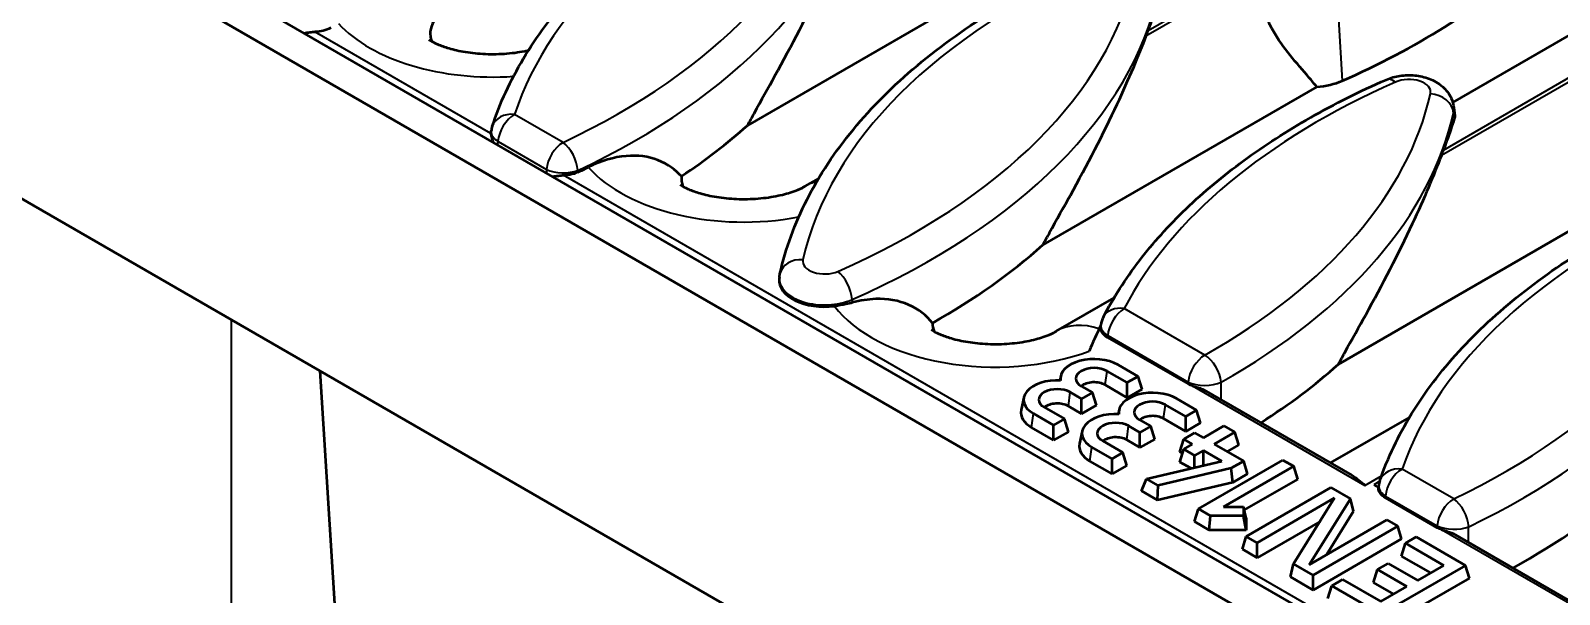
# Model space of a CAD drawing. Header units: millimetres. Extents: x 0 to 1485, y 0 to 1050.
# Drawn here: x 163.25 to 212.15, y 199.36 to 217.39 of the extents above; entities that cross this region are included whole.
import ezdxf

# ---------------------------------------------------------------- set-up
doc = ezdxf.new("R2010")
doc.units = ezdxf.units.MM
doc.header["$LTSCALE"] = 2.5
doc.layers.add('Sichtbar (ISO)', color=7, linetype='Continuous', lineweight=50)
doc.layers.add('Sichtbar schmal (ISO)', color=7, linetype='Continuous', lineweight=35)

msp = doc.modelspace()

# ---------------------------------------------------------------- linework, layer by layer
at = {"layer": 'Sichtbar (ISO)'}
for p, q in [((399.039, 86.231), (43.718, 291.376)), ((42.745, 290.814), (398.067, 85.67)), ((86.586, 256.113), (200.607, 190.283)), ((194.937, 219.419), (186.175, 214.36)), ((208.74, 215.097), (213.461, 217.822)), ((204.387, 215.596), (195.624, 210.537)), ((208.776, 214.918), (208.801, 214.68)), ((177.975, 214.124), (177.981, 214.181)), ((188.021, 212.413), (188.455, 212.664)), ((213.836, 211.774), (205.074, 206.715)), ((187.199, 209.504), (187.194, 209.45)), ((196.056, 207.774), (197.904, 208.841)), ((197.478, 207.914), (197.485, 207.974)), ((197.695, 207.58), (200.279, 206.088)), ((172.501, 206.51), (173.108, 196.841)), ((198.328, 206.13), (197.683, 206.502)), ((198.03, 206.702), (198.675, 206.33)), ((196.197, 206.34), (196.167, 206.202)), ((196.851, 206.022), (197.213, 205.813)), ((198.328, 205.65), (197.621, 206.058)), ((198.675, 206.33), (198.328, 206.13)), ((198.328, 205.65), (198.328, 206.13)), ((198.799, 205.922), (198.328, 205.65)), ((198.799, 205.922), (198.675, 206.33)), ((205.516, 203.166), (200.787, 205.897)), ((195.019, 205.659), (194.931, 205.257)), ((196.867, 205.613), (196.505, 205.822)), ((197.213, 205.813), (196.867, 205.613)), ((196.867, 205.132), (196.867, 205.613)), ((197.338, 205.405), (196.867, 205.132)), ((197.338, 205.405), (197.213, 205.813)), ((200.195, 205.052), (199.55, 205.424)), ((199.897, 205.624), (200.541, 205.252)), ((195.971, 204.769), (195.326, 205.141)), ((195.673, 205.341), (196.318, 204.969)), ((196.318, 204.969), (195.971, 204.769)), ((196.442, 204.561), (196.318, 204.969)), ((196.867, 205.132), (196.442, 205.377)), ((198.064, 205.262), (198.034, 205.125)), ((198.718, 204.944), (199.08, 204.735)), ((200.195, 204.572), (199.488, 204.98)), ((200.541, 205.252), (200.195, 205.052)), ((200.195, 204.572), (200.195, 205.052)), ((200.666, 204.844), (200.541, 205.252)), ((204.831, 203.562), (207.354, 205.018)), ((195.971, 204.289), (195.264, 204.697)), ((195.971, 204.289), (195.971, 204.769)), ((196.442, 204.561), (195.971, 204.289)), ((196.885, 204.581), (196.798, 204.179)), ((198.733, 204.535), (198.371, 204.744)), ((199.08, 204.735), (198.733, 204.535)), ((198.733, 204.055), (198.733, 204.535)), ((199.205, 204.327), (199.08, 204.735)), ((200.131, 204.327), (200.477, 204.527)), ((200.666, 204.844), (200.195, 204.572)), ((200.477, 204.527), (200.76, 204.364)), ((200.76, 204.364), (201.42, 204.745)), ((201.767, 204.545), (201.107, 204.164)), ((201.42, 204.745), (201.767, 204.545)), ((201.892, 204.136), (201.767, 204.545)), ((197.838, 203.691), (197.193, 204.063)), ((197.54, 204.264), (198.184, 203.891)), ((198.733, 204.055), (198.309, 204.3)), ((199.205, 204.327), (198.733, 204.055)), ((200.006, 203.919), (200.131, 204.327)), ((200.006, 203.592), (200.131, 204)), ((200.414, 204.164), (200.131, 204.327)), ((200.131, 204), (200.414, 204.164)), ((200.477, 203.8), (200.131, 204)), ((200.76, 203.963), (200.477, 203.8)), ((201.348, 203.624), (200.76, 203.963)), ((200.76, 203.486), (200.76, 203.963)), ((201.107, 204.164), (202.05, 203.619)), ((201.892, 204.136), (201.523, 203.923)), ((197.838, 203.211), (197.131, 203.619)), ((198.184, 203.891), (197.838, 203.691)), ((197.838, 203.211), (197.838, 203.691)), ((198.309, 203.483), (197.838, 203.211)), ((198.309, 203.483), (198.184, 203.891)), ((198.937, 203.057), (201.348, 203.624)), ((200.091, 203.87), (200.006, 203.919)), ((200.355, 203.391), (200.006, 203.592)), ((200.477, 203.419), (200.477, 203.8)), ((200.602, 202.095), (203.306, 203.656)), ((203.653, 203.456), (201.403, 202.157)), ((202.05, 203.619), (201.653, 203.39)), ((202.174, 203.211), (202.05, 203.619)), ((203.306, 203.656), (203.653, 203.456)), ((203.777, 203.048), (203.653, 203.456)), ((198.78, 202.667), (198.937, 203.057)), ((199.313, 202.84), (198.937, 203.057)), ((201.653, 203.39), (199.313, 202.84)), ((201.703, 202.939), (201.653, 203.39)), ((202.174, 203.211), (201.703, 202.939)), ((203.777, 203.048), (202.064, 202.058)), ((199.292, 202.371), (198.78, 202.667)), ((201.703, 202.939), (199.292, 202.371)), ((199.292, 202.371), (199.313, 202.84)), ((202.134, 201.211), (204.838, 202.772)), ((204.838, 202.772), (205.462, 202.411)), ((206.211, 202.867), (206.365, 202.778)), ((206.365, 202.778), (206.372, 202.839)), ((200.477, 201.687), (200.602, 202.095)), ((200.985, 201.874), (200.602, 202.095)), ((201.403, 202.157), (202.039, 202.157)), ((202.127, 201.8), (202.039, 202.157)), ((202.039, 202.157), (202.039, 201.874)), ((204.96, 202.442), (202.481, 201.01)), ((203.648, 200.337), (204.96, 202.442)), ((205.462, 202.411), (204.15, 200.306)), ((205.564, 202.016), (204.694, 200.62)), ((205.564, 202.016), (205.462, 202.411)), ((206.583, 202.448), (208.241, 201.491)), ((200.949, 201.415), (200.477, 201.687)), ((200.949, 201.415), (200.985, 201.874)), ((202.039, 201.874), (200.985, 201.874)), ((202.127, 201.415), (202.039, 201.874)), ((202.127, 201.8), (202.127, 201.415)), ((204.492, 201.692), (202.481, 200.53)), ((204.15, 200.306), (206.629, 201.737)), ((206.976, 201.537), (204.272, 199.976)), ((206.629, 201.737), (206.976, 201.537)), ((207.101, 201.129), (206.976, 201.537)), ((202.127, 201.415), (200.949, 201.415)), ((202.009, 200.802), (202.134, 201.211)), ((202.481, 201.01), (202.134, 201.211)), ((202.481, 200.53), (202.481, 201.01)), ((207.101, 201.129), (204.272, 199.496)), ((207.225, 200.993), (207.572, 201.193)), ((207.572, 201.193), (209.144, 200.285)), ((213.551, 198.527), (208.748, 201.3)), ((202.481, 200.53), (202.009, 200.802)), ((207.101, 200.585), (207.225, 200.993)), ((208.035, 200.045), (207.101, 200.585)), ((208.451, 200.285), (207.225, 200.993)), ((203.546, 199.915), (203.648, 200.337)), ((204.272, 199.976), (203.648, 200.337)), ((206.205, 199.741), (206.33, 200.149)), ((206.33, 200.149), (206.676, 200.349)), ((207.272, 199.605), (206.33, 200.149)), ((209.144, 200.285), (206.441, 198.724)), ((206.676, 200.349), (207.619, 199.805)), ((207.619, 199.805), (208.451, 200.285)), ((209.269, 199.877), (209.144, 200.285)), ((204.272, 199.496), (203.546, 199.915)), ((204.272, 199.496), (204.272, 199.976)), ((204.744, 199.224), (204.868, 199.632)), ((204.868, 199.632), (205.215, 199.832)), ((206.441, 198.724), (204.868, 199.632)), ((205.215, 199.832), (206.441, 199.125)), ((206.856, 199.365), (206.205, 199.741)), ((209.269, 199.877), (206.441, 198.244)), ((206.441, 199.125), (207.272, 199.605))]:
    msp.add_line(p, q, dxfattribs=at)
for centre, start, end in [((178.726, 214.097), 161.8728, 173.5268), ((198.23, 207.886), 152.6301, 173.2209), ((207.117, 202.755), 161.0387, 173.501)]:
    msp.add_arc(centre, 0.75, start, end, dxfattribs=at)
for centre, major_axis, start_param, end_param in [((189.647, 227.552), (-25.638, 0), 2.222684, 2.567922), ((178.028, 217.302), (-2, 0), 5.947772, 6.504343), ((174.091, 220.408), (25.441, 0), 6.064161, 6.076487), ((204.2, 216.543), (-1.65, 0), 1.683917, 2.222684), ((164.641, 222.393), (-25.638, 0), 2.430565, 2.567922), ((183.54, 216.585), (25.441, 0), 6.064161, 6.076487), ((164.641, 224.231), (-25.441, 0), 2.256507, 2.273586), ((186.063, 212.663), (-2, 0), 6.221759, 6.504343), ((174.091, 218.571), (-25.638, 0), 2.349541, 2.567922), ((188.644, 209.398), (-1.453, 0), 6.221282, 8.073261), ((194.098, 208.023), (-2, 0), 6.273345, 6.504343), ((221.884, 203.804), (-25.441, 0), 5.996189, 6.054379), ((197.267, 206.262), (-1.079, 0), 3.926991, 6.380833), ((197.267, 206.262), (-0.588, 0), 3.926991, 7.068583), ((183.54, 214.748), (-25.638, 0), 2.409037, 2.567922), ((196.089, 205.581), (-1.079, 0), 4.614742, 7.068583), ((196.089, 205.581), (-0.588, 0), 3.926991, 7.068583), ((197.267, 205.854), (-0.5, 0), 3.926991, 5.675041), ((196.089, 205.173), (-0.5, 0), 3.926991, 5.675041), ((199.134, 205.184), (-1.079, 0), 3.926991, 6.380833), ((199.134, 205.184), (-0.588, 0), 3.926991, 7.068583), ((196.089, 205.173), (-1.167, 0), 6.158178, 7.068583), ((197.956, 204.504), (-1.079, 0), 4.614742, 7.068583), ((199.134, 204.776), (-0.5, 0), 3.926991, 5.675041), ((197.956, 204.504), (-0.588, 0), 3.926991, 7.068583), ((197.956, 204.095), (-1.167, 0), 6.158178, 7.068583), ((197.956, 204.095), (-0.5, 0), 3.926991, 5.675041), ((192.99, 210.925), (-25.638, 0), 2.331, 2.567922)]:
    msp.add_ellipse(centre, major_axis=major_axis, ratio=0.57735, start_param=start_param, end_param=end_param, dxfattribs=at)
for points, knots in [([(178.014, 214.33), (178.256, 215.07), (178.591, 215.795), (179.433, 217.199), (179.94, 217.879), (181.111, 219.179), (181.776, 219.8), (183.247, 220.975), (184.053, 221.528), (185.79, 222.557), (186.721, 223.033), (187.705, 223.466)], [2.5430011, 2.5430011, 2.5430011, 2.5430011, 2.6894216, 2.6894216, 2.835842, 2.835842, 2.9822625, 2.9822625, 3.1286829, 3.1286829, 3.2751034, 3.2751034, 3.2751034, 3.2751034]), ([(189.474, 221.039), (189.235, 220.419), (188.921, 219.663), (188.104, 217.909), (187.576, 216.894), (186.842, 215.561), (186.611, 215.15), (186.31, 214.607), (186.242, 214.484), (186.175, 214.36)], [5.610352, 5.610352, 5.610352, 5.610352, 6.256852, 6.256852, 7.009099, 7.009099, 7.296608, 7.296608, 7.380319, 7.380319, 7.380319, 7.380319]), ([(187.217, 209.614), (187.398, 210.424), (187.69, 211.221), (188.479, 212.768), (188.976, 213.517), (190.159, 214.95), (190.844, 215.635), (192.383, 216.926), (193.237, 217.533), (195.091, 218.658), (196.092, 219.176), (197.154, 219.644)], [2.4844831, 2.4844831, 2.4844831, 2.4844831, 2.6426072, 2.6426072, 2.8007312, 2.8007312, 2.9588553, 2.9588553, 3.1169793, 3.1169793, 3.2751034, 3.2751034, 3.2751034, 3.2751034]), ([(199.337, 218.391), (199.266, 218.179), (199.182, 217.933), (199.06, 217.588), (199.026, 217.492), (198.99, 217.393)], [1.2744847, 1.2744847, 1.2744847, 1.2744847, 1.5601918, 1.5601918, 1.6631773, 1.6631773, 1.6631773, 1.6631773]), ([(204.387, 215.596), (204.308, 215.691), (204.227, 215.788), (203.946, 216.116), (203.74, 216.354), (203.339, 216.854), (203.142, 217.115), (202.894, 217.558), (202.82, 217.721), (202.735, 218.02), (202.721, 218.159), (202.734, 218.281)], [1.2625413, 1.2625413, 1.2625413, 1.2625413, 1.3515841, 1.3515841, 1.5621044, 1.5621044, 1.7726247, 1.7726247, 1.8811482, 1.8811482, 1.9808775, 1.9808775, 1.9808775, 1.9808775]), ([(171.997, 217.314), (172.056, 217.324), (172.116, 217.335), (172.234, 217.35), (172.289, 217.355), (172.341, 217.355)], [-0.06413379, -0.06413379, -0.06413379, -0.06413379, -0.03124164, -0.03124164, -0.00004146, -0.00004146, -0.00004146, -0.00004146]), ([(172.845, 217.476), (172.774, 217.437), (172.691, 217.406), (172.518, 217.367), (172.43, 217.356), (172.341, 217.355)], [0, 0, 0, 0, 0.0587256, 0.0587256, 0.1120551, 0.1120551, 0.1120551, 0.1120551]), ([(198.924, 217.216), (198.685, 216.597), (198.371, 215.841), (197.553, 214.086), (197.026, 213.071), (196.292, 211.738), (196.061, 211.328), (195.76, 210.785), (195.692, 210.661), (195.624, 210.537)], [5.610352, 5.610352, 5.610352, 5.610352, 6.256852, 6.256852, 7.009099, 7.009099, 7.296608, 7.296608, 7.380319, 7.380319, 7.380319, 7.380319]), ([(175.988, 217.106), (175.988, 217.106), (176.003, 217.093), (176.074, 217.049), (176.14, 217.012), (176.321, 216.931), (176.438, 216.885), (176.722, 216.798), (176.892, 216.757), (177.274, 216.688), (177.488, 216.663), (177.937, 216.638), (178.172, 216.639), (178.628, 216.669), (178.849, 216.698), (179.094, 216.745), (179.135, 216.754), (179.176, 216.763)], [4.540386, 4.540386, 4.540386, 4.540386, 4.669794, 4.669794, 4.835421, 4.835421, 5.009173, 5.009173, 5.197457, 5.197457, 5.400181, 5.400181, 5.611703, 5.611703, 5.822838, 5.822838, 5.867226, 5.867226, 5.867226, 5.867226]), ([(197.564, 208.231), (197.882, 208.844), (198.264, 209.443), (199.15, 210.6), (199.654, 211.16), (200.772, 212.232), (201.387, 212.745), (202.717, 213.72), (203.433, 214.181), (204.954, 215.046), (205.759, 215.449), (206.604, 215.821)], [2.6466287, 2.6466287, 2.6466287, 2.6466287, 2.7723237, 2.7723237, 2.8980186, 2.8980186, 3.0237135, 3.0237135, 3.1494085, 3.1494085, 3.2751034, 3.2751034, 3.2751034, 3.2751034]), ([(206.604, 215.821), (206.749, 215.885), (206.899, 215.925), (207.207, 215.97), (207.366, 215.974), (207.681, 215.942), (207.837, 215.908), (208.139, 215.792), (208.286, 215.712), (208.523, 215.498), (208.62, 215.38), (208.732, 215.137), (208.764, 215.03), (208.776, 214.918)], [3.275103, 3.275103, 3.275103, 3.275103, 3.678313, 3.678313, 4.097335, 4.097335, 4.515601, 4.515601, 4.926242, 4.926242, 5.237349, 5.237349, 5.435884, 5.435884, 5.435884, 5.435884]), ([(208.787, 214.569), (208.715, 214.356), (208.632, 214.111), (208.51, 213.765), (208.476, 213.67), (208.44, 213.571)], [1.2744847, 1.2744847, 1.2744847, 1.2744847, 1.5601918, 1.5601918, 1.6631773, 1.6631773, 1.6631773, 1.6631773]), ([(208.801, 214.68), (208.804, 214.652), (208.801, 214.622), (208.792, 214.584), (208.789, 214.576), (208.787, 214.569)], [1.94452131, 1.94452131, 1.94452131, 1.94452131, 1.9896717, 1.9896717, 2.0005996, 2.0005996, 2.0005996, 2.0005996]), ([(177.973, 214.104), (177.972, 214.074), (177.976, 214.035), (177.997, 213.94), (178.015, 213.884), (178.041, 213.824)], [-0.14022886, -0.14022886, -0.14022886, -0.14022886, -0.09881861, -0.09881861, -0.05441139, -0.05441139, -0.05441139, -0.05441139]), ([(184.067, 212.733), (183.888, 212.924), (183.637, 213.119), (183.007, 213.365), (182.667, 213.414), (181.912, 213.346), (181.504, 213.228), (181.085, 213.023)], [-0.9977899, -0.9977899, -0.9977899, -0.9977899, -0.6522399, -0.6522399, -0.3296922, -0.3296922, 0, 0, 0, 0]), ([(208.373, 213.394), (208.135, 212.774), (207.82, 212.018), (207.003, 210.263), (206.475, 209.249), (205.741, 207.915), (205.51, 207.505), (205.209, 206.962), (205.141, 206.838), (205.074, 206.715)], [5.610352, 5.610352, 5.610352, 5.610352, 6.256852, 6.256852, 7.009099, 7.009099, 7.296608, 7.296608, 7.380319, 7.380319, 7.380319, 7.380319]), ([(179.948, 212.723), (180.007, 212.734), (180.068, 212.744), (180.186, 212.759), (180.241, 212.764), (180.293, 212.765)], [-0.06412847, -0.06412847, -0.06412847, -0.06412847, -0.03118776, -0.03118776, -0.00003867, -0.00003867, -0.00003867, -0.00003867]), ([(180.751, 212.862), (180.675, 212.827), (180.588, 212.8), (180.429, 212.772), (180.361, 212.765), (180.293, 212.765)], [0, 0, 0, 0, 0.05866939, 0.05866939, 0.09989861, 0.09989861, 0.09989861, 0.09989861]), ([(184.023, 212.467), (184.023, 212.467), (184.038, 212.454), (184.11, 212.409), (184.175, 212.373), (184.356, 212.291), (184.473, 212.246), (184.757, 212.159), (184.927, 212.117), (185.309, 212.049), (185.524, 212.024), (185.973, 211.998), (186.207, 212), (186.663, 212.03), (186.884, 212.059), (187.279, 212.135), (187.454, 212.182), (187.738, 212.278), (187.851, 212.326), (187.968, 212.384), (187.997, 212.399), (188.021, 212.413)], [4.540386, 4.540386, 4.540386, 4.540386, 4.669794, 4.669794, 4.835421, 4.835421, 5.009173, 5.009173, 5.197457, 5.197457, 5.400181, 5.400181, 5.611703, 5.611703, 5.822838, 5.822838, 6.023942, 6.023942, 6.208979, 6.208979, 6.283185, 6.283185, 6.283185, 6.283185]), ([(206.408, 202.998), (206.659, 203.727), (206.999, 204.441), (207.847, 205.824), (208.355, 206.493), (209.524, 207.773), (210.185, 208.384), (211.644, 209.541), (212.443, 210.086), (214.162, 211.101), (215.082, 211.57), (216.053, 211.998)], [2.5520139, 2.5520139, 2.5520139, 2.5520139, 2.6966318, 2.6966318, 2.8412497, 2.8412497, 2.9858676, 2.9858676, 3.1304855, 3.1304855, 3.2751034, 3.2751034, 3.2751034, 3.2751034]), ([(187.199, 209.504), (187.2, 209.511), (187.201, 209.518), (187.203, 209.533), (187.204, 209.541), (187.206, 209.555), (187.207, 209.563), (187.21, 209.577), (187.211, 209.585), (187.214, 209.599), (187.216, 209.607), (187.217, 209.614)], [2.41809785, 2.41809785, 2.41809785, 2.41809785, 2.4313749, 2.4313749, 2.44465196, 2.44465196, 2.45792902, 2.45792902, 2.47120608, 2.47120608, 2.48448314, 2.48448314, 2.48448314, 2.48448314]), ([(192.098, 208.035), (191.91, 208.268), (191.653, 208.478), (191.018, 208.757), (190.665, 208.822), (190.038, 208.799), (189.786, 208.76), (189.528, 208.69)], [-0.9634855, -0.9634855, -0.9634855, -0.9634855, -0.6379134, -0.6379134, -0.3248941, -0.3248941, -0.1287876, -0.1287876, -0.1287876, -0.1287876]), ([(189.528, 208.69), (189.464, 208.672), (189.396, 208.656), (189.209, 208.617), (189.087, 208.596), (188.96, 208.58)], [-0.1266262, -0.1266262, -0.1266262, -0.1266262, -0.0779723, -0.0779723, 0, 0, 0, 0]), ([(197.695, 207.58), (197.626, 207.62), (197.571, 207.667), (197.501, 207.764), (197.482, 207.813), (197.476, 207.88), (197.476, 207.897), (197.478, 207.914)], [0, 0, 0, 0, 0.058496, 0.058496, 0.1098316, 0.1098316, 0.1279242, 0.1279242, 0.1279242, 0.1279242]), ([(192.058, 207.827), (192.058, 207.827), (192.074, 207.815), (192.145, 207.77), (192.21, 207.734), (192.391, 207.652), (192.508, 207.607), (192.793, 207.52), (192.963, 207.478), (193.345, 207.41), (193.559, 207.385), (194.008, 207.359), (194.243, 207.36), (194.699, 207.39), (194.92, 207.419), (195.314, 207.496), (195.49, 207.543), (195.774, 207.638), (195.887, 207.686), (196.004, 207.745), (196.032, 207.76), (196.056, 207.774)], [4.540386, 4.540386, 4.540386, 4.540386, 4.669794, 4.669794, 4.835421, 4.835421, 5.009173, 5.009173, 5.197457, 5.197457, 5.400181, 5.400181, 5.611703, 5.611703, 5.822838, 5.822838, 6.023942, 6.023942, 6.208979, 6.208979, 6.283185, 6.283185, 6.283185, 6.283185]), ([(200.418, 206.025), (200.476, 206.004), (200.534, 205.989), (200.642, 205.957), (200.689, 205.942), (200.75, 205.916), (200.769, 205.907), (200.787, 205.897)], [-0.10200151, -0.10200151, -0.10200151, -0.10200151, -0.07391118, -0.07391118, -0.0494095, -0.0494095, -0.0382419, -0.0382419, -0.0382419, -0.0382419]), ([(206.583, 202.448), (206.514, 202.488), (206.459, 202.535), (206.393, 202.627), (206.375, 202.668), (206.364, 202.733), (206.363, 202.756), (206.365, 202.778)], [0, 0, 0, 0, 0.0584703, 0.0584703, 0.1027067, 0.1027067, 0.126263, 0.126263, 0.126263, 0.126263]), ([(208.38, 201.428), (208.44, 201.407), (208.501, 201.391), (208.609, 201.358), (208.655, 201.344), (208.714, 201.318), (208.732, 201.309), (208.748, 201.3)], [-0.10168037, -0.10168037, -0.10168037, -0.10168037, -0.07271037, -0.07271037, -0.04866102, -0.04866102, -0.03815355, -0.03815355, -0.03815355, -0.03815355])]:
    msp.add_open_spline(points, degree=3, knots=knots, dxfattribs=at)
for points in [[(177.973, 214.104), (177.974, 214.11), (177.974, 214.117), (177.975, 214.124)], [(200.418, 206.025), (200.368, 206.043), (200.321, 206.064), (200.279, 206.088)], [(205.516, 203.166), (205.651, 203.088), (205.803, 202.965), (205.929, 202.843)], [(208.38, 201.428), (208.33, 201.446), (208.283, 201.467), (208.241, 201.491)]]:
    msp.add_open_spline(points, degree=3, dxfattribs=at)
at = {"layer": 'Sichtbar schmal (ISO)'}
for p, q in [((203.058, 219.603), (198.924, 217.216)), ((198.99, 217.393), (203.119, 219.777)), ((205.078, 217.769), (205.201, 215.786)), ((177.973, 214.104), (172.341, 217.355)), ((212.507, 215.78), (208.373, 213.394)), ((208.44, 213.571), (212.568, 215.954)), ((180.278, 213.813), (178.726, 214.709)), ((208.766, 214.76), (208.787, 214.569)), ((178.198, 213.845), (179.75, 212.949)), ((207.077, 197.301), (180.293, 212.765)), ((189.522, 208.788), (189.528, 208.69)), ((200.807, 207.01), (198.23, 208.498)), ((169.671, 183.037), (169.671, 208.144)), ((197.702, 207.634), (200.279, 206.146)), ((197.621, 206.058), (197.683, 206.502)), ((200.418, 206.025), (205.929, 202.843)), ((196.442, 205.377), (196.505, 205.822)), ((199.488, 204.98), (199.55, 205.424)), ((195.264, 204.697), (195.326, 205.141)), ((198.309, 204.3), (198.371, 204.744)), ((197.131, 203.619), (197.193, 204.063)), ((205.929, 202.843), (206.462, 203.15)), ((206.401, 202.977), (206.211, 202.867)), ((208.77, 202.413), (207.117, 203.367)), ((206.589, 202.503), (208.241, 201.549)), ((208.38, 201.428), (213.965, 198.204))]:
    msp.add_line(p, q, dxfattribs=at)
for centre, major_axis, ratio, start_param, end_param in [((202.985, 212.062), (-24.688, 0), 0.57735, 5.364276, 6.096379), ((164.641, 224.843), (24.688, 0), 0.57735, 5.398309, 6.154897), ((164.641, 224.284), (25.435, 0), 0.57735, 5.398309, 6.154897), ((212.434, 208.239), (-24.688, 0), 0.57735, 5.364276, 6.154897), ((174.091, 221.02), (24.688, 0), 0.57735, 5.364276, 6.154897), ((174.091, 220.461), (25.435, 0), 0.57735, 5.364276, 6.154897), ((178.028, 219.139), (5.597, 0), 0.57735, 3.632472, 4.831592), ((221.884, 204.416), (-24.688, 0), 0.57735, 5.364276, 5.992751), ((206.906, 215.135), (-0.302, 0.686), 0.495359, 5.556196, 6.283185), ((207.331, 215.426), (0.7, 0), 0.57735, 6.154897, 8.505869), ((183.54, 217.198), (24.688, 0), 0.57735, 5.486953, 6.154897), ((208.025, 214.762), (0.732, -0.164), 0.809787, 0.26626, 1.74979), ((178.726, 214.097), (-0.713, 0.233), 0.802291, 4.969238, 6.283185), ((178.726, 214.097), (0.375, 0.65), 0.57735, 0.785398, 2.268928), ((183.54, 216.639), (25.435, 0), 0.57735, 5.486953, 6.154897), ((207.331, 214.867), (1.447, 0), 0.57735, 6.154897, 6.345089), ((178.726, 214.097), (-0.745, 0.085), 0.550838, 0, 0.847182), ((180.278, 213.201), (-0.375, -0.65), 0.57735, 3.926991, 5.410521), ((180.278, 213.201), (-0.32, 0.678), 0.517157, 4.059286, 5.542816), ((180.278, 213.201), (0.75, -0.005), 0.477802, 3.933941, 5.398382), ((186.063, 214.5), (5.597, 0), 0.57735, 3.616292, 5.03113), ((190.021, 208.949), (-2, 3.464), 0.57735, 6.110829, 6.283185), ((231.334, 200.594), (-24.688, 0), 0.57735, 5.364276, 6.087366), ((192.99, 213.375), (24.688, 0), 0.57735, 5.405812, 6.154897), ((192.99, 212.816), (25.435, 0), 0.57735, 5.405812, 6.154897), ((187.949, 209.45), (-0.732, 0.164), 0.809787, 4.891383, 6.283185), ((188.644, 210.011), (-0.7, 0), 0.57735, 6.154897, 8.505869), ((188.644, 209.452), (-1.447, 0), 0.57735, 6.221282, 8.505869), ((189.069, 209.077), (0.302, -0.686), 0.495359, 0.931074, 2.414604), ((194.098, 209.861), (5.597, 0), 0.57735, 3.549197, 5.279759), ((198.23, 207.886), (-0.666, 0.345), 0.782301, 5.097186, 6.283185), ((198.23, 207.886), (0.375, 0.65), 0.57735, 0.785398, 2.268928), ((198.056, 204.31), (-2, 3.464), 0.57735, 5.720812, 6.283185), ((198.23, 207.886), (-0.745, 0.089), 0.554106, 0, 0.850131), ((200.807, 206.398), (-0.375, -0.65), 0.57735, 3.926991, 5.410521), ((200.807, 206.398), (-0.369, 0.653), 0.571061, 4.019616, 5.503146), ((200.807, 206.398), (0.75, -0.001), 0.473301, 3.931144, 5.483592), ((207.117, 202.755), (-0.709, 0.244), 0.800892, 4.980908, 6.283185), ((207.117, 202.755), (0.375, 0.65), 0.57735, 0.785398, 2.268928), ((207.117, 202.755), (-0.745, 0.085), 0.551116, 0, 0.84743), ((208.77, 201.801), (-0.375, -0.65), 0.57735, 3.926991, 5.410521), ((208.77, 201.801), (-0.324, 0.676), 0.521883, 4.056203, 5.539733), ((208.77, 201.801), (0.75, -0.005), 0.477436, 3.933712, 5.405603)]:
    msp.add_ellipse(centre, major_axis=major_axis, ratio=ratio, start_param=start_param, end_param=end_param, dxfattribs=at)
for points in [[(178.186, 213.74), (178.188, 213.757), (178.19, 213.774), (178.192, 213.79)], [(178.192, 213.79), (178.194, 213.809), (178.196, 213.827), (178.198, 213.845)], [(179.75, 212.891), (179.75, 212.873), (179.749, 212.856), (179.749, 212.838)], [(179.75, 212.949), (179.75, 212.93), (179.75, 212.91), (179.75, 212.891)], [(180.751, 212.862), (180.751, 212.882), (180.751, 212.901), (180.752, 212.92)], [(197.695, 207.58), (197.697, 207.598), (197.699, 207.616), (197.702, 207.634)], [(200.279, 206.146), (200.279, 206.127), (200.279, 206.107), (200.279, 206.088)], [(201.328, 205.584), (201.329, 205.77), (201.329, 205.956), (201.33, 206.143)], [(206.583, 202.448), (206.585, 202.467), (206.587, 202.485), (206.589, 202.503)], [(208.241, 201.549), (208.241, 201.53), (208.241, 201.51), (208.241, 201.491)], [(209.243, 201.014), (209.245, 201.184), (209.246, 201.353), (209.247, 201.522)]]:
    msp.add_open_spline(points, degree=3, dxfattribs=at)

doc.saveas('drawing.dxf')
